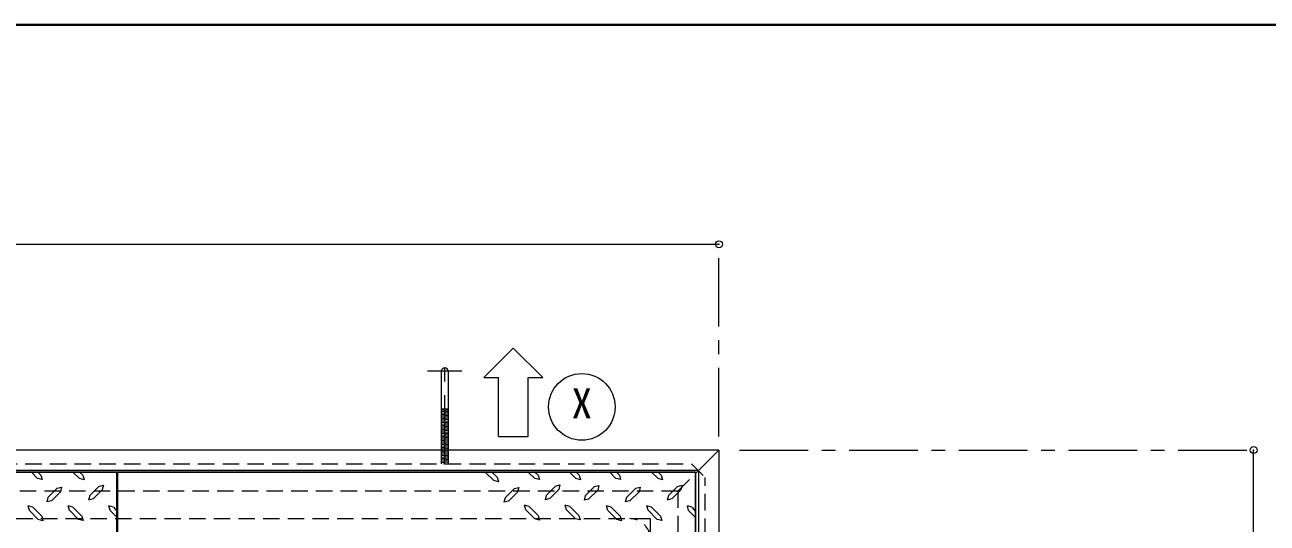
# Model space of a CAD drawing. Units: millimetres at full size, sheet at 1:10; details may follow other scales. Extents: x -2125 to 1925, y -1405 to 1405.
# Drawn here: x -333 to 573, y 1042 to 1405 of the extents above; entities that cross this region are included whole.
import ezdxf
from ezdxf.enums import TextEntityAlignment as Align

# ---------------------------------------------------------------- set-up
doc = ezdxf.new("R2010")
doc.units = ezdxf.units.MM
doc.header["$LTSCALE"] = 10
doc.header["$PDMODE"] = 32
doc.header["$PDSIZE"] = 5
doc.linetypes.add('CHAIN1', pattern=[8, 5, -1, 1, -1])
doc.linetypes.add('DASHED1', pattern=[1.8, 1.2, -0.6])
doc.layers.add('0-A', color=4, linetype='Continuous', lineweight=9)
doc.styles.add('ＭＳ ゴシック', font='')
doc.styles.get('ＭＳ ゴシック').set_extended_font_data('MS Gothic')

msp = doc.modelspace()

# ---------------------------------------------------------------- linework, layer by layer
at = {"layer": '0-A', "color": 1, "lineweight": 40}
for p, q in [((1925.2, 1405.02), (-2124.8, 1405.02)), ((-265.8, 745.02), (-265.8, 1079.02))]:
    msp.add_line(p, q, dxfattribs=at)
at = {"layer": '0-A'}
for p, q in [((-1126.8, 1245.02), (173.2, 1245.02)), ((23.2, 1169.3), (44.63, 1147.88)), ((12.49, 1105.02), (12.49, 1147.88)), ((33.92, 1147.88), (44.63, 1147.88)), ((-24.3, 1124.92), (-29.3, 1124.92)), ((-29.3, 1124.05), (-24.3, 1124.46)), ((-29.3, 1123.04), (-24.3, 1123.45)), ((-29.3, 1122.04), (-24.3, 1122.45)), ((-29.3, 1121.04), (-24.3, 1121.45)), ((-29.3, 1120.03), (-24.3, 1120.44)), ((-29.3, 1119.03), (-24.3, 1119.44)), ((-29.3, 1118.03), (-24.3, 1118.44)), ((-29.3, 1117.02), (-24.3, 1117.43)), ((-29.3, 1116.02), (-24.3, 1116.43)), ((-29.3, 1115.02), (-24.3, 1115.43)), ((-29.3, 1114.01), (-24.3, 1114.42)), ((-29.3, 1113.01), (-24.3, 1113.42)), ((-29.3, 1112.01), (-24.3, 1112.42)), ((-29.3, 1111), (-24.3, 1111.41)), ((-29.3, 1110), (-24.3, 1110.41)), ((-29.3, 1109), (-24.3, 1109.41)), ((-29.3, 1107.99), (-24.3, 1108.4)), ((-29.3, 1106.99), (-24.3, 1107.4)), ((-29.3, 1105.99), (-24.3, 1106.4)), ((-29.3, 1104.98), (-24.3, 1105.39)), ((-29.3, 1103.98), (-24.3, 1104.39)), ((-29.3, 1102.98), (-24.3, 1103.39)), ((-29.3, 1101.97), (-24.3, 1102.38)), ((-29.3, 1100.97), (-24.3, 1101.38)), ((-29.3, 1099.97), (-24.3, 1100.38)), ((-29.3, 1098.96), (-24.3, 1099.37)), ((-29.3, 1097.96), (-24.3, 1098.37)), ((-29.3, 1096.96), (-24.3, 1097.37)), ((-29.3, 1095.95), (-24.3, 1096.36)), ((-28.46, 1095.02), (-24.3, 1095.36)), ((563.2, 745.02), (563.2, 1095.02)), ((-328.36, 1079.02), (-323.91, 1074.4)), ((-323.6, 1079.02), (-321.39, 1076.81)), ((-297.98, 1079.02), (-293.25, 1074.29)), ((-293.15, 1079.02), (-290.84, 1076.71)), ((2.6, 1079.02), (8.94, 1072.82)), ((7.58, 1079.02), (11.36, 1075.24)), ((34.14, 1079.02), (38.87, 1074.29)), ((38.97, 1079.02), (41.28, 1076.71)), ((64.07, 1079.02), (68.79, 1074.29)), ((93.64, 1079.02), (98.09, 1074.4)), ((98.4, 1079.02), (100.61, 1076.81)), ((124.02, 1079.02), (128.75, 1074.29)), ((128.85, 1079.02), (131.16, 1076.71)), ((158.2, 1080.02), (156.2, 1078.02)), ((12.3, 1071.88), (8.94, 1072.82)), ((11.36, 1075.24), (12.3, 1071.88)), ((42.23, 1073.45), (38.87, 1074.29)), ((41.28, 1076.71), (42.23, 1073.45)), ((53.88, 1068.73), (57.24, 1069.57)), ((57.24, 1069.57), (56.3, 1066.21)), ((-316.25, 1060.43), (-317.09, 1057.18)), ((-316.25, 1060.43), (-309.53, 1067.15)), ((-313.73, 1058.02), (-307.11, 1064.63)), ((-285.69, 1061.8), (-286.64, 1058.54)), ((-285.69, 1061.8), (-279.08, 1068.52)), ((-283.28, 1059.38), (-276.66, 1066)), ((17.24, 1060.22), (23.96, 1066.94)), ((19.76, 1057.81), (26.37, 1064.42)), ((47.27, 1062.01), (46.43, 1058.75)), ((47.27, 1062.01), (53.88, 1068.73)), ((49.79, 1059.59), (56.3, 1066.21)), ((75.72, 1061.69), (74.78, 1058.44)), ((75.72, 1061.69), (82.34, 1068.41)), ((78.14, 1059.28), (84.75, 1065.89)), ((82.34, 1068.41), (85.59, 1069.25)), ((85.59, 1069.25), (84.75, 1065.89)), ((105.75, 1060.43), (104.91, 1057.18)), ((105.75, 1060.43), (112.47, 1067.15)), ((108.27, 1058.02), (114.89, 1064.63)), ((136.31, 1061.8), (135.36, 1058.54)), ((136.31, 1061.8), (142.92, 1068.52)), ((138.72, 1059.38), (145.34, 1066)), ((-329.79, 1050.88), (-330.74, 1054.24)), ((-327.38, 1053.4), (-330.74, 1054.24)), ((-327.38, 1053.4), (-320.76, 1046.78)), ((-313.73, 1058.02), (-317.09, 1057.18)), ((-298.08, 1053.5), (-301.44, 1054.45)), ((-300.5, 1051.09), (-301.44, 1054.45)), ((-298.08, 1053.5), (-291.47, 1046.89)), ((-283.28, 1059.38), (-286.64, 1058.54)), ((-270.89, 1050.88), (-271.83, 1054.24)), ((-268.47, 1053.4), (-271.83, 1054.24)), ((-268.47, 1053.4), (-265.8, 1050.34)), ((17.24, 1060.22), (16.4, 1056.97)), ((19.76, 1057.81), (16.4, 1056.97)), ((32.25, 1051.4), (31.41, 1054.76)), ((34.67, 1053.92), (31.41, 1054.76)), ((32.25, 1051.4), (38.87, 1044.79)), ((34.67, 1053.92), (41.28, 1047.2)), ((49.79, 1059.59), (46.43, 1058.75)), ((64.38, 1053.92), (61.13, 1054.87)), ((61.97, 1051.51), (61.13, 1054.87)), ((61.97, 1051.51), (68.58, 1044.89)), ((64.38, 1053.92), (71.1, 1047.31)), ((78.14, 1059.28), (74.78, 1058.44)), ((92.21, 1050.88), (91.26, 1054.24)), ((94.62, 1053.4), (91.26, 1054.24)), ((94.62, 1053.4), (101.24, 1046.78)), ((108.27, 1058.02), (104.91, 1057.18)), ((123.92, 1053.5), (120.56, 1054.45)), ((121.5, 1051.09), (120.56, 1054.45)), ((123.92, 1053.5), (130.53, 1046.89)), ((138.72, 1059.38), (135.36, 1058.54)), ((151.11, 1050.88), (150.17, 1054.24)), ((153.53, 1053.4), (150.17, 1054.24)), ((153.53, 1053.4), (156.2, 1050.34)), ((-329.79, 1050.88), (-323.28, 1044.37)), ((-300.5, 1051.09), (-293.88, 1044.47)), ((-270.89, 1050.88), (-265.8, 1045.79)), ((42.23, 1043.95), (38.87, 1044.79)), ((41.28, 1047.2), (42.23, 1043.95)), ((92.21, 1050.88), (98.72, 1044.37)), ((121.5, 1051.09), (128.12, 1044.47)), ((151.11, 1050.88), (156.2, 1045.79))]:
    msp.add_line(p, q, dxfattribs=at)
at = {"layer": '0-A', "linetype": 'CHAIN1'}
for p, q in [((173.2, 1105.02), (173.2, 1245.02)), ((-26.8, 1085.02), (-26.8, 1164.92)), ((-14.3, 1152.42), (-39.3, 1152.42)), ((188.2, 1095.02), (563.2, 1095.02))]:
    msp.add_line(p, q, dxfattribs=at)
at = {"layer": '0-A', "color": 7, "lineweight": 18}
for p, q in [((-29.3, 1152.42), (-29.3, 1095.02)), ((-24.3, 1152.42), (-24.3, 1095.02)), ((173.2, 1095.02), (-1126.8, 1095.02)), ((158.2, 1080.02), (173.2, 1095.02)), ((173.2, 1095.02), (173.2, 745.02)), ((158.2, 1080.02), (-1111.8, 1080.02)), ((158.2, 1080.02), (158.2, 745.02))]:
    msp.add_line(p, q, dxfattribs=at)
at = {"layer": '0-A', "linetype": 'DASHED1'}
for p, q in [((-29.3, 1095.02), (-29.3, 1085.02)), ((-29.3, 1094.95), (-28.46, 1095.02)), ((-29.3, 1093.95), (-24.3, 1094.36)), ((-29.3, 1092.94), (-24.3, 1093.35)), ((-29.3, 1091.94), (-24.3, 1092.35)), ((-29.3, 1090.94), (-24.3, 1091.35)), ((-29.3, 1089.93), (-24.3, 1090.34)), ((-29.3, 1088.93), (-24.3, 1089.34)), ((-29.3, 1087.93), (-24.3, 1088.34)), ((-24.3, 1095.02), (-24.3, 1085.02)), ((-29.3, 1086.92), (-24.3, 1087.33)), ((-29.3, 1085.92), (-24.3, 1086.33)), ((-28.06, 1085.02), (-24.3, 1085.33)), ((143.2, 1065.02), (156.2, 1078.02)), ((163.2, 745.02), (163.2, 1075.02)), ((143.2, 1065.02), (-940.8, 1065.02)), ((143.2, 1065.02), (143.2, 745.02)), ((-933.33, 1045.02), (123.2, 1045.02)), ((123.2, 745.02), (123.2, 1045.02))]:
    msp.add_line(p, q, dxfattribs=at)
at = {"layer": '0-A', "color": 5, "lineweight": 25}
for p, q in [((-946.7, 1079.02), (156.2, 1079.02)), ((156.2, 1079.02), (156.2, 745.02))]:
    msp.add_line(p, q, dxfattribs=at)
at = {"layer": '0-A'}
for points in [[(23.2, 1169.3), (1.78, 1147.88), (12.49, 1147.88)], [(12.49, 1105.02), (33.92, 1105.02), (33.92, 1147.88)], [(69, 1079.02), (71.31, 1076.71), (72.15, 1073.35), (68.79, 1074.29)], [(-321.39, 1076.81), (-320.55, 1073.56), (-323.91, 1074.4)], [(-290.84, 1076.71), (-289.89, 1073.35), (-293.25, 1074.29)], [(-279.08, 1068.52), (-275.72, 1069.36), (-276.66, 1066)], [(100.61, 1076.81), (101.45, 1073.56), (98.09, 1074.4)], [(131.16, 1076.71), (132.11, 1073.35), (128.75, 1074.29)], [(142.92, 1068.52), (146.28, 1069.36), (145.34, 1066)], [(-309.53, 1067.15), (-306.27, 1067.99), (-307.11, 1064.63)], [(23.96, 1066.94), (27.21, 1067.78), (26.37, 1064.42)], [(112.47, 1067.15), (115.73, 1067.99), (114.89, 1064.63)], [(-320.76, 1046.78), (-319.92, 1043.42), (-323.28, 1044.37)], [(-291.47, 1046.89), (-290.52, 1043.63), (-293.88, 1044.47)], [(71.1, 1047.31), (71.94, 1044.05), (68.58, 1044.89)], [(101.24, 1046.78), (102.08, 1043.42), (98.72, 1044.37)], [(130.53, 1046.89), (131.48, 1043.63), (128.12, 1044.47)]]:
    msp.add_lwpolyline(points, dxfattribs=at)
at = {"layer": '0-A', "linetype": 'DASHED1'}
msp.add_lwpolyline([(-1106.8, 1085.02), (153.2, 1085.02), (163.2, 1075.02)], dxfattribs=at)
at = {"layer": '0-A', "color": 7, "lineweight": 18}
msp.add_circle((73.2, 1126.45), 24.29, dxfattribs=at)
msp.add_arc((-26.8, 1152.42), 2.5, 0, 180, dxfattribs=at)
at = {"layer": '0-A', "linetype": 'DASHED1'}
msp.add_arc((108.2, 1030.02), 15, 0, 90, dxfattribs=at)
at = {"layer": '0-A'}
for p in [(173.2, 1245.02), (563.2, 1095.02)]:
    msp.add_point(p, dxfattribs=at)

# ---------------------------------------------------------------- texts
at = {"layer": '0-A', "color": 7, "style": 'ＭＳ ゴシック'}
msp.add_text('X', height=21.99, dxfattribs=at).set_placement((65.7, 1111.45), align=Align.BOTTOM_LEFT)

doc.saveas('drawing.dxf')
